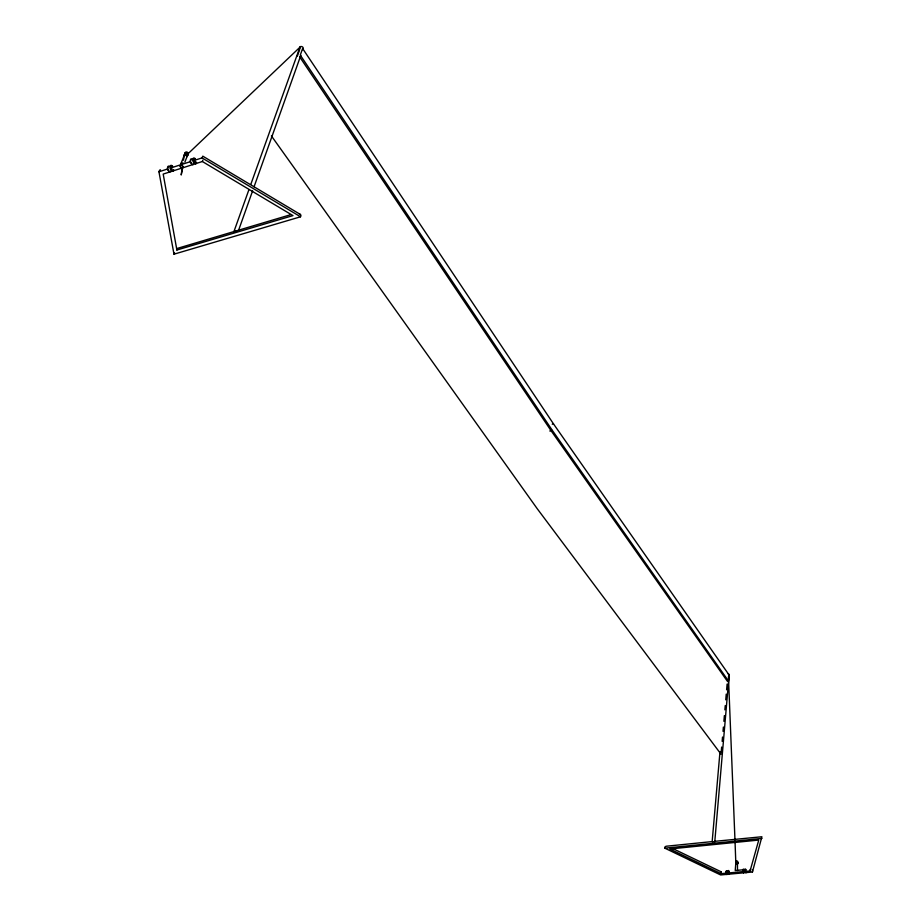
<?xml version="1.0" encoding="UTF-8"?>
<svg xmlns="http://www.w3.org/2000/svg" width="921" height="921" viewBox="0 0 921 921"><rect width="100%" height="100%" fill="white"/><g stroke="black" fill="none" stroke-linecap="round" stroke-linejoin="round"><path stroke-width="1.38" d="M736.386 862.989L736.27 861.86L736.328 863.679M736.351 861.895L737.721 862.505L737.353 863.345M737.491 870.564L737.456 862.298M714.765 841.713L712.382 841.886M737.237 861.837C739.321 861.193 734.889 860.375 736.293 861.688M737.594 863.933C739.149 861.918 734.141 861.998 736.363 863.311M184.879 155.223L185.121 153.105A1.543 1.14 33.2 0 1 186.33 152.713L187.285 154.44L184.258 155.327L181.023 163.466M737.663 863.76L737.364 862.977M745.952 869.919L745.4 869.723L745.193 871.416L746.114 872.601L752.434 872.014L761.897 836.752L714.385 841.368M745.193 871.416L750.074 870.967L750.155 869.804A1.232 0.863 62.9 0 1 750.569 869.148M752.434 872.014L752.515 870.863A1.232 0.863 62.9 0 0 752.227 869.885M746.114 872.601L746.194 871.439M187.009 156.133L186.618 156.156M729.179 871.68L728.58 871.231L728.327 872.981L729.248 874.156L743.719 872.82L742.798 871.646L743.385 869.861M735.948 861.25L735.234 870.529L743.201 869.781M729.248 874.156L729.34 873.004M720.003 751.536L712.163 841.587L666.148 846.238L665.02 846.802L664.824 848.172L720.636 874.95L726.876 874.374L725.944 873.2L726.174 871.508L726.727 871.703M726.876 874.374L726.968 873.223M725.944 873.2L721.12 873.649L721.235 871.968M721.155 752.779L721.65 747.058M722.156 741.336L722.525 737.042M723.02 731.32L723.388 727.026M723.883 721.293L724.378 715.571M724.873 709.849L725.253 705.555M725.748 699.822L726.243 694.1M726.611 689.806L727.106 684.084M729.029 674.909L728.499 681.056L552.37 430.452L300.269 55.099L302.618 48.525L553.521 423.925L729.029 674.909A1.232 0.668 5.8 0 0 728.12 673.884M714.754 841.99L729.144 674.713M736.236 861.872L736.316 864.048M182.945 166.505L181.207 174.99L182.346 166.851M183.486 160.173L184.407 154.82M750.074 870.967L758.754 840.067L669.774 848.989L721.12 873.649M160.496 169.855A1.957 1.335 34.1 0 0 159.483 170.443L158.953 171.778L173.988 254.184L300.534 216.792L300.983 215.18L300.177 214.34L202.793 156.167L202.01 157.917L193.41 160.68L195.713 163.639L202.344 161.52L292.97 215.606L176.878 250.017L163.19 174.081L169.683 171.997L167.369 169.073L167.898 167.737A2.061 1.128 69.5 0 1 168.106 167.415M302.618 49.676L302.813 49.124A1.796 1.37 25.2 0 0 301.017 46.487L300.269 46.752A1.796 1.37 25.2 0 0 300.085 48.445M238.643 230.135L252.619 190.831M254.069 186.767L300.822 55.329M248.958 189.576L233.934 231.574L234.371 232.288M250.892 184.154L299.855 47.328M297.345 56.1L299.693 49.538M736.247 862.643L736.328 862.16M176.878 250.017L177.465 248.359L290.207 214.835M173.988 254.184L174.553 252.734M202.344 161.52L202.862 160.185M195.713 163.639L196.231 162.315M193.41 160.68L193.94 159.345A2.084 1.105 69.8 0 1 194.757 158.861M190.163 161.728L192.466 164.686L172.895 170.961L170.569 168.036L190.163 161.728L190.693 160.392A2.084 1.105 69.8 0 1 191.073 159.943M184.891 162.027L188.206 153.657M172.895 170.961L173.424 169.637M170.569 168.036L171.11 166.701A2.072 1.117 69.5 0 1 172.066 166.252M186.733 152.863L185.029 153.323M184.246 155.281L185.961 154.716L184.35 155.039A1.531 0.979 17.1 0 1 185.558 154.647L184.591 155.568M181 163.408L183.106 162.913M195.666 161.566L194.987 161.67M171.778 167.288L171.743 168.382M187.285 154.44L300.614 46.58M736.052 862.493L737.721 862.931L735.821 863.069L735.085 842.888M186.813 156.512L187.101 156.374A1.623 1.117 24.7 0 0 186.998 154.763A1.623 1.117 24.7 0 0 184.914 154.256L187.285 153.519M737.779 862.275L737.191 862.447M185.386 153.623L186.894 152.99L184.983 153.485M184.994 153.404L186.618 152.805M158.953 171.778L167.369 169.073M235.707 231.01L237.123 231.033M552.243 424.201L553.521 423.925M549.791 431.005L552.37 430.452M186.456 156.582L187.055 156.466M664.824 848.172L761.966 838.398M728.327 872.981L742.798 871.646M728.891 873.05L728.983 871.934M187.424 155.753L187.493 155.661A1.623 1.117 24.7 0 0 186.134 153.784A1.623 1.117 24.7 0 0 184.637 155.039L184.707 155.027M299.36 213.96L300.177 214.34M671.444 847.919L721.189 871.83M202.01 157.917L300.534 216.792M721.039 754.218L537.196 508.668L271.407 135.928M727.348 681.218L551.08 430.729L299.613 56.791M194.826 161.497L194.492 160.784M728.43 676.624L734.97 840.021M173.747 169.901A3.097 1.681 69.5 0 1 171.375 170.638A3.097 1.681 69.5 0 1 169.303 171.697A3.097 1.681 69.5 0 1 167.541 167.921A3.097 1.681 69.5 0 1 169.291 166.252M171.375 170.638A3.097 1.681 69.5 0 1 170.063 166.287A3.097 1.681 69.5 0 1 172.664 166.31M196.541 162.591A3.12 1.658 69.8 0 1 194.204 163.316A3.12 1.658 69.8 0 1 192.892 158.919A3.12 1.658 69.8 0 1 195.459 158.965M193.709 164.399A3.12 1.658 69.8 0 1 190.566 161.981A3.12 1.658 69.8 0 1 192.063 158.907M194.112 163.374A3.12 1.658 69.8 0 1 193.963 163.961M184.661 155.776A1.623 1.117 24.7 0 1 184.914 154.256M185.248 155.269A1.623 1.117 24.7 0 1 185.04 153.565A1.623 1.117 24.7 0 1 187.205 153.888A1.623 1.117 24.7 0 1 187.412 155.58M185.547 153.542A1.554 1.071 24.7 0 1 185.996 152.011A1.554 1.071 24.7 0 1 188.091 152.955A1.554 1.071 24.7 0 1 187.262 154.314M744.18 872.682A1.957 0.668 83.4 0 1 743.189 872.106A1.957 0.668 83.4 0 1 743.109 869.412A1.957 0.668 83.4 0 1 744.099 869.988M746.125 871.761A1.957 0.668 83.4 0 1 745.193 872.44A1.957 0.668 83.4 0 1 744.836 869.459A1.957 0.668 83.4 0 1 745.895 869.827M727.498 873.488A1.946 0.679 83.5 0 1 726.6 874.259A1.946 0.679 83.5 0 1 726.139 871.439A1.946 0.679 83.5 0 1 727.118 871.162M729.225 873.741A1.957 0.679 83.5 0 1 728.166 873.638A1.957 0.679 83.5 0 1 728.085 870.725A1.957 0.679 83.5 0 1 729.167 871.842M735.062 872.751L736.961 873.05L735.062 872.751M180.286 166.747A1.566 1.071 24.4 0 0 182.853 167.127A1.566 1.071 24.4 0 0 181.356 165.216A1.566 1.071 24.4 0 0 180.286 166.747"/></g></svg>
